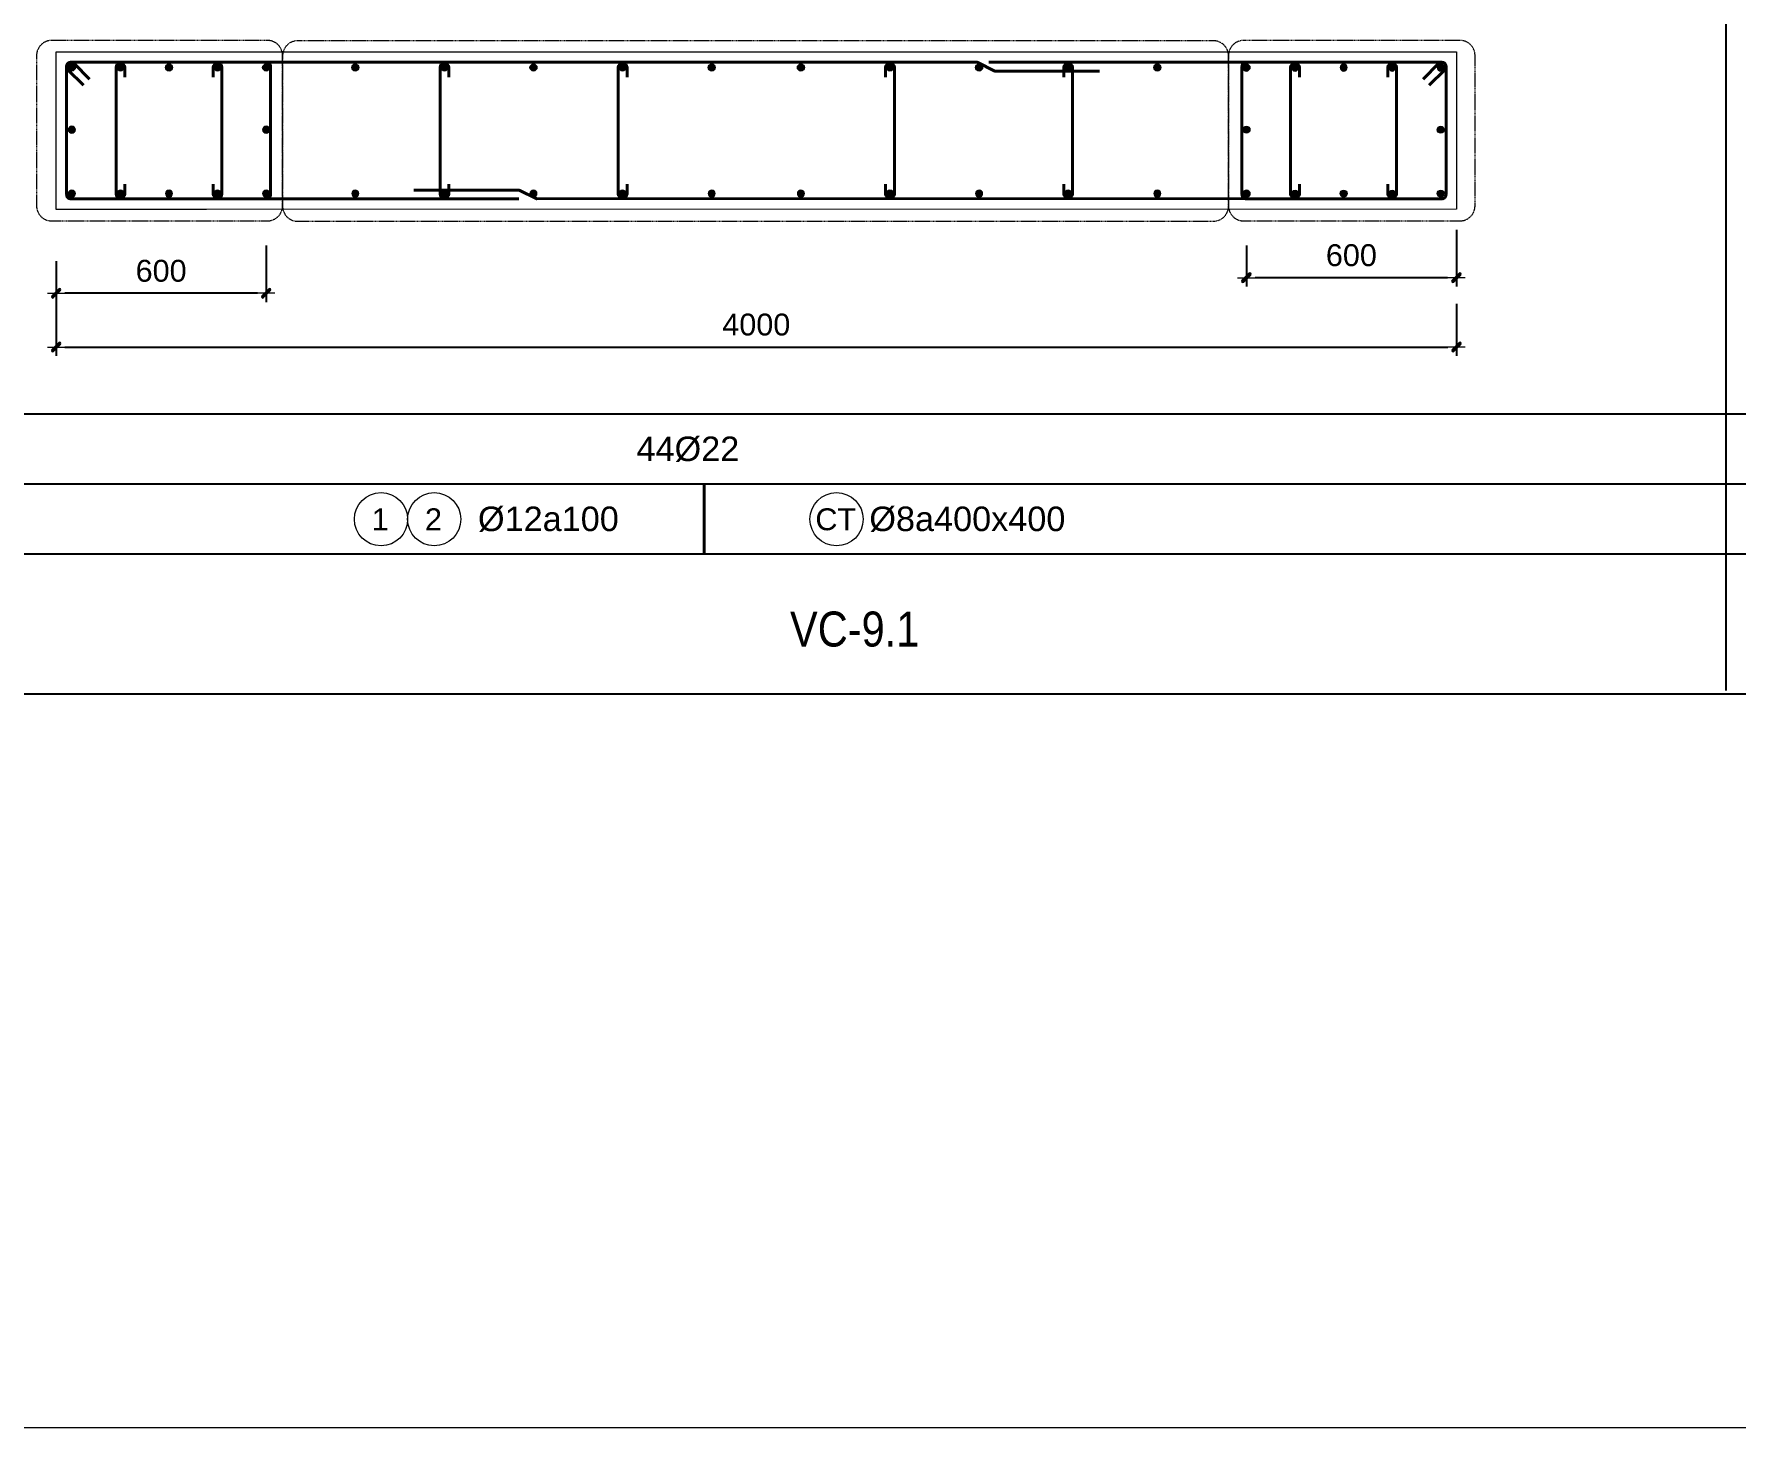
# Model space of a CAD drawing. Header units: millimetres. Extents: x -146909 to 4830753, y -683702 to -336947.
# Drawn here: x 4751548 to 4756409, y -448762 to -444782 of the extents above; entities that cross this region are included whole.
import ezdxf
from ezdxf.enums import TextEntityAlignment as Align

# ---------------------------------------------------------------- set-up
doc = ezdxf.new("R2010")
doc.units = ezdxf.units.MM
doc.header["$MEASUREMENT"] = 0
doc.linetypes.add('HIDDEN', pattern=[0.375, 0.25, -0.125])
doc.layers.get('0').update_dxf_attribs({"lineweight": 9})
doc.layers.get('Defpoints').update_dxf_attribs({"color": 10, "lineweight": 0})
for name, color, linetype, lineweight in [("'S_General_Cont_1 Thin", 1, 'Continuous', 18), ("'S_General_Text_3_Member name", 3, 'Continuous', 35), ('CDAI', 3, 'Continuous', 40), ('CTHEP', 4, 'Continuous', 50), ('DBAO', 2, 'Continuous', 13), ('DMo', 9, 'HIDDEN', 9), ('KTH', 154, 'Continuous', 9), ('STICK', 1, 'Continuous', 9)]:
    doc.layers.add(name, color=color, linetype=linetype, lineweight=lineweight)
for name, color, linetype in [('DM', 1, 'Continuous'), ('TBL', 1, 'Continuous'), ('TX', 214, 'Continuous')]:
    doc.layers.add(name, color=color, linetype=linetype)
doc.styles.add('arial', font='arial.ttf', dxfattribs={"width": 0.85})
doc.styles.add('TTP-HelCon', font='arial.ttf')
doc.dimstyles.new('TTP-25', dxfattribs={"dimscale": 25, "dimtxt": 2.5, "dimasz": 1, "dimexe": 1, "dimexo": 1, "dimgap": 0.09, "dimtad": 0, "dimdec": 4, "dimrnd": 10, "dimzin": 9, "dimdsep": 46, "dimtxsty": 'TTP-HelCon', "dimblk": 'Stick', "dimcen": 0.09, "dimdle": 1.5, "dimclrd": 256, "dimclre": 256, "dimclrt": 1, "dimadec": 0, "dimazin": 0, "dimtfac": 1, "dimtdec": 4, "dimtmove": 0, "dimatfit": 3, "dimldrblk": 'ARCHTICK', "dimfxl": 1, "dimtvp": 1, "dimtolj": 1, "dimtzin": 0, "dimarcsym": 0})

# ---------------------------------------------------------------- blocks, each defined once
blk = doc.blocks.new('Stick')
at = {"layer": 'STICK'}
h = blk.add_hatch(color=256, dxfattribs=at)
edge = h.paths.add_edge_path()
edge.add_line((0.3, 0.5), (-0.5, -0.3))
edge.add_arc((-0.4, -0.4), 0.141, 135, 315)
edge.add_line((-0.3, -0.5), (0.5, 0.3))
edge.add_arc((0.4, 0.4), 0.141, 315, 495)
blk.add_line((1, 0), (-1, 0), dxfattribs=at)
blk.add_lwpolyline([(0.3, 0.5), (-0.5, -0.3, 1), (-0.3, -0.5), (0.5, 0.3, 1), (0.3, 0.5, 1)], format="xyb", dxfattribs=at)
blk = doc.blocks.new('*D1586')
at = {"layer": 'Defpoints', "color": 0, "transparency": 16777216}
for p in [(4752210.7, -445360), (4751610.7, -445405), (4751610.7, -445521.8)]:
    blk.add_point(p, dxfattribs=at)
at = {"layer": 'KTH', "lineweight": -2, "transparency": 16777216}
for p, q in [((4752210.7, -445385), (4752210.7, -445546.8)), ((4751610.7, -445430), (4751610.7, -445546.8)), ((4752185.7, -445521.8), (4751635.7, -445521.8))]:
    blk.add_line(p, q, dxfattribs=at)
at = {"layer": 'KTH', "lineweight": -2, "transparency": 16777216, "xscale": 25, "yscale": 25, "zscale": 25, "rotation": 180}
blk.add_blockref('Stick', (4751610.7, -445521.8), dxfattribs=at)
at = {"layer": 'KTH', "lineweight": -2, "transparency": 16777216, "xscale": 25, "yscale": 25, "zscale": 25}
blk.add_blockref('Stick', (4752210.7, -445521.8), dxfattribs=at)
at = {"layer": 'KTH', "color": 1, "transparency": 16777216, "insert": (4751910.7, -445458), "char_height": 62.5, "attachment_point": 5, "style": 'TTP-HelCon'}
blk.add_mtext('\\A1;600', dxfattribs=at)
blk = doc.blocks.new('_ArchTick')
at = {"color": 0, "linetype": 'ByBlock', "const_width": 0.15}
blk.add_lwpolyline([(-0.5, -0.5), (0.5, 0.5)], dxfattribs=at)
blk = doc.blocks.new('*D1587')
at = {"layer": 'Defpoints', "color": 0, "transparency": 16777216}
for p in [(4751610.7, -445468.9), (4755610.7, -445527.3), (4755610.7, -445675.3)]:
    blk.add_point(p, dxfattribs=at)
at = {"layer": 'KTH', "lineweight": -2, "transparency": 16777216}
for p, q in [((4751610.7, -445493.9), (4751610.7, -445700.3)), ((4755610.7, -445552.3), (4755610.7, -445700.3)), ((4751635.7, -445675.3), (4755585.7, -445675.3))]:
    blk.add_line(p, q, dxfattribs=at)
at = {"layer": 'KTH', "lineweight": -2, "transparency": 16777216, "xscale": 25, "yscale": 25, "zscale": 25, "rotation": 180}
blk.add_blockref('Stick', (4751610.7, -445675.3), dxfattribs=at)
at = {"layer": 'KTH', "lineweight": -2, "transparency": 16777216, "xscale": 25, "yscale": 25, "zscale": 25}
blk.add_blockref('Stick', (4755610.7, -445675.3), dxfattribs=at)
at = {"layer": 'KTH', "color": 1, "transparency": 16777216, "insert": (4753610.7, -445611.5), "char_height": 62.5, "attachment_point": 5, "style": 'TTP-HelCon'}
blk.add_mtext('\\A1;4000', dxfattribs=at)
blk = doc.blocks.new('*D1588')
at = {"layer": 'Defpoints', "color": 0, "transparency": 16777216}
for p in [(4755610.4, -445315.5), (4755010.4, -445360.5), (4755010.4, -445477.3)]:
    blk.add_point(p, dxfattribs=at)
at = {"layer": 'KTH', "lineweight": -2, "transparency": 16777216}
for p, q in [((4755610.4, -445340.5), (4755610.4, -445502.3)), ((4755010.4, -445385.5), (4755010.4, -445502.3)), ((4755585.4, -445477.3), (4755035.4, -445477.3))]:
    blk.add_line(p, q, dxfattribs=at)
at = {"layer": 'KTH', "lineweight": -2, "transparency": 16777216, "xscale": 25, "yscale": 25, "zscale": 25, "rotation": 180}
blk.add_blockref('Stick', (4755010.4, -445477.3), dxfattribs=at)
at = {"layer": 'KTH', "lineweight": -2, "transparency": 16777216, "xscale": 25, "yscale": 25, "zscale": 25}
blk.add_blockref('Stick', (4755610.4, -445477.3), dxfattribs=at)
at = {"layer": 'KTH', "color": 1, "transparency": 16777216, "insert": (4755310.4, -445413.5), "char_height": 62.5, "attachment_point": 5, "style": 'TTP-HelCon'}
blk.add_mtext('\\A1;600', dxfattribs=at)
blk = doc.blocks.new('*U1551')
at = {"layer": 'CTHEP', "ltscale": 0.02, "const_width": 10}
blk.add_lwpolyline([(0, 5, -1), (0, -5, -1)], format="xyb", close=True, dxfattribs=at)
at = {"layer": 'Defpoints', "color": 1}
blk.add_circle((0, 0), 10, dxfattribs=at)
blk = doc.blocks.new('*U1552')
at = {"layer": 'CDAI', "color": 0, "linetype": 'ByBlock', "lineweight": -2, "transparency": 16777216}
for p in [(0, 0), (138.75, 0), (277.5, 0), (416.25, 0), (555, 0)]:
    blk.add_blockref('*U1551', p, dxfattribs=at)
blk = doc.blocks.new('*U1553')
at = {"layer": 'CTHEP', "ltscale": 0.02, "const_width": 10}
blk.add_lwpolyline([(0, 5, -1), (0, -5, -1)], format="xyb", close=True, dxfattribs=at)
at = {"layer": 'Defpoints', "color": 1}
blk.add_circle((0, 0), 10, dxfattribs=at)
blk = doc.blocks.new('*U1554')
at = {"layer": 'CDAI', "color": 0, "linetype": 'ByBlock', "lineweight": -2, "transparency": 16777216}
blk.add_blockref('*U1553', (0, 0), dxfattribs=at)
blk = doc.blocks.new('*U1547')
at = {"layer": 'CTHEP', "ltscale": 0.02, "const_width": 10}
blk.add_lwpolyline([(0, 5, -1), (0, -5, -1)], format="xyb", close=True, dxfattribs=at)
at = {"layer": 'Defpoints', "color": 1}
blk.add_circle((0, 0), 10, dxfattribs=at)
blk = doc.blocks.new('*U1550')
at = {"layer": 'CDAI', "color": 0, "linetype": 'ByBlock', "lineweight": -2, "transparency": 16777216}
blk.add_blockref('*U1547', (0, 0), dxfattribs=at)
blk = doc.blocks.new('*U1555')
at = {"layer": 'CTHEP', "ltscale": 0.02, "const_width": 10}
blk.add_lwpolyline([(0, 5, -1), (0, -5, -1)], format="xyb", close=True, dxfattribs=at)
at = {"layer": 'Defpoints', "color": 1}
blk.add_circle((0, 0), 10, dxfattribs=at)
blk = doc.blocks.new('*U1556')
at = {"layer": 'CDAI', "color": 0, "linetype": 'ByBlock', "lineweight": -2, "transparency": 16777216}
blk.add_blockref('*U1555', (0, 0), dxfattribs=at)
blk = doc.blocks.new('*U1545')
at = {"layer": 'CTHEP', "ltscale": 0.02, "const_width": 10}
blk.add_lwpolyline([(0, 5, -1), (0, -5, -1)], format="xyb", close=True, dxfattribs=at)
at = {"layer": 'Defpoints', "color": 1}
blk.add_circle((0, 0), 10, dxfattribs=at)
blk = doc.blocks.new('*U1546')
at = {"layer": 'CDAI', "color": 0, "linetype": 'ByBlock', "lineweight": -2, "transparency": 16777216}
for p in [(0, 0), (254.5, 0), (509.1, 0), (763.6, 0), (1018.2, 0), (1272.7, 0), (1527.3, 0), (1781.8, 0), (2036.4, 0), (2290.9, 0), (2545.5, 0), (2800, 0)]:
    blk.add_blockref('*U1545', p, dxfattribs=at)
blk = doc.blocks.new('*U1548')
at = {"layer": 'CTHEP', "ltscale": 0.02, "const_width": 10}
blk.add_lwpolyline([(0, 5, -1), (0, -5, -1)], format="xyb", close=True, dxfattribs=at)
at = {"layer": 'Defpoints', "color": 1}
blk.add_circle((0, 0), 10, dxfattribs=at)
blk = doc.blocks.new('*U1549')
at = {"layer": 'CDAI', "color": 0, "linetype": 'ByBlock', "lineweight": -2, "transparency": 16777216}
blk.add_blockref('*U1548', (0, 0), dxfattribs=at)
blk = doc.blocks.new('*U1537')
at = {"layer": 'CTHEP', "ltscale": 0.02, "const_width": 10}
blk.add_lwpolyline([(0, 5, -1), (0, -5, -1)], format="xyb", close=True, dxfattribs=at)
at = {"layer": 'Defpoints', "color": 1}
blk.add_circle((0, 0), 10, dxfattribs=at)
blk = doc.blocks.new('*U1538')
at = {"layer": 'CDAI', "color": 0, "linetype": 'ByBlock', "lineweight": -2, "transparency": 16777216}
for p in [(0, 0), (138.75, 0), (277.5, 0), (416.25, 0), (555, 0)]:
    blk.add_blockref('*U1537', p, dxfattribs=at)
blk = doc.blocks.new('*U1541')
at = {"layer": 'CTHEP', "ltscale": 0.02, "const_width": 10}
blk.add_lwpolyline([(0, 5, -1), (0, -5, -1)], format="xyb", close=True, dxfattribs=at)
at = {"layer": 'Defpoints', "color": 1}
blk.add_circle((0, 0), 10, dxfattribs=at)
blk = doc.blocks.new('*U1542')
at = {"layer": 'CDAI', "color": 0, "linetype": 'ByBlock', "lineweight": -2, "transparency": 16777216}
for p in [(0, 0), (138.75, 0), (277.5, 0), (416.25, 0), (555, 0)]:
    blk.add_blockref('*U1541', p, dxfattribs=at)
blk = doc.blocks.new('*U1539')
at = {"layer": 'CTHEP', "ltscale": 0.02, "const_width": 10}
blk.add_lwpolyline([(0, 5, -1), (0, -5, -1)], format="xyb", close=True, dxfattribs=at)
at = {"layer": 'Defpoints', "color": 1}
blk.add_circle((0, 0), 10, dxfattribs=at)
blk = doc.blocks.new('*U1540')
at = {"layer": 'CDAI', "color": 0, "linetype": 'ByBlock', "lineweight": -2, "transparency": 16777216}
for p in [(0, 0), (138.75, 0), (277.5, 0), (416.25, 0), (555, 0)]:
    blk.add_blockref('*U1539', p, dxfattribs=at)
blk = doc.blocks.new('*U1543')
at = {"layer": 'CTHEP', "ltscale": 0.02, "const_width": 10}
blk.add_lwpolyline([(0, 5, -1), (0, -5, -1)], format="xyb", close=True, dxfattribs=at)
at = {"layer": 'Defpoints', "color": 1}
blk.add_circle((0, 0), 10, dxfattribs=at)
blk = doc.blocks.new('*U1544')
at = {"layer": 'CDAI', "color": 0, "linetype": 'ByBlock', "lineweight": -2, "transparency": 16777216}
for p in [(0, 0), (254.5, 0), (509.1, 0), (763.6, 0), (1018.2, 0), (1272.7, 0), (1527.3, 0), (1781.8, 0), (2036.4, 0), (2290.9, 0), (2545.5, 0), (2800, 0)]:
    blk.add_blockref('*U1543', p, dxfattribs=at)
blk = doc.blocks.new('sign of slab')
at = {"layer": "'S_General_Cont_1 Thin"}
blk.add_circle((-10, 0), 475, dxfattribs=at)
at = {"layer": "'S_General_Text_3_Member name", "style": 'arial'}
blk.add_attdef('S', text='', height=250, dxfattribs=at).set_placement((-23, -1), align=Align.MIDDLE_CENTER)

msp = doc.modelspace()

# ---------------------------------------------------------------- linework, layer by layer
at = {"layer": 'CDAI', "color": 214}
msp.add_line((4753461.67303, -446065.96056), (4753461.67303, -446265.96056), dxfattribs=at)
at = {"layer": 'CDAI', "ltscale": 0.02}
msp.add_lwpolyline([(4754591.41382, -444887.14283), (4754291.67796, -444887.14283), (4754241.67796, -444862.14283), (4751655.71473, -444862.14283, 0.4142135624), (4751640.71473, -444877.14283), (4751640.71473, -445237.14283, 0.4142135624), (4751655.71473, -445252.14283), (4752932.34481, -445252.14283)], format="xyb", dxfattribs=at)
at = {"layer": 'CDAI'}
for points in [[(4751706.37376, -444910.12419), (4751662.05356, -444865.80399, 0.6681786379), (4751640.71473, -444874.64283), (4751640.71473, -445239.64283, 0.4142135624), (4751653.21473, -445252.14283), (4752211.08864, -445252.14283, 0.4142135624), (4752223.58864, -445239.64283), (4752223.58864, -444874.64283, 0.4142135624), (4752211.08864, -444862.14283), (4751653.21473, -444862.14283, 0.6681786379), (4751644.37589, -444883.48166), (4751688.69609, -444927.80186)], [(4751806.96473, -444904.64283), (4751806.96473, -444877.14283, 1), (4751781.96473, -444877.14283), (4751781.96473, -445237.64283, 1), (4751806.96473, -445237.64283), (4751806.96473, -445210.14283)], [(4752059.46473, -444904.64283), (4752059.46473, -444877.14283, -1), (4752084.46473, -444877.14283), (4752084.46473, -445237.64283, -1), (4752059.46473, -445237.64283), (4752059.46473, -445210.14283)], [(4752732.30564, -444904.64283), (4752732.30564, -444877.14283, 1), (4752707.30564, -444877.14283), (4752707.30564, -445237.64283, 1), (4752732.30564, -445237.64283), (4752732.30564, -445210.14283)], [(4753241.39654, -444904.64283), (4753241.39654, -444877.14283, 1), (4753216.39654, -444877.14283), (4753216.39654, -445237.64283, 1), (4753241.39654, -445237.64283), (4753241.39654, -445210.14283)], [(4753980.03291, -444904.64283), (4753980.03291, -444877.14283, -1), (4754005.03291, -444877.14283), (4754005.03291, -445237.64283, -1), (4753980.03291, -445237.64283), (4753980.03291, -445210.14283)], [(4754489.12382, -444904.64283), (4754489.12382, -444877.14283, -1), (4754514.12382, -444877.14283), (4754514.12382, -445237.64283, -1), (4754489.12382, -445237.64283), (4754489.12382, -445210.14283)], [(4755515.05569, -444910.12419), (4755559.37589, -444865.80399, -0.6681786379), (4755580.71473, -444874.64283), (4755580.71473, -445239.64283, -0.4142135624), (4755568.21473, -445252.14283), (4755010.34081, -445252.14283, -0.4142135624), (4754997.84081, -445239.64283), (4754997.84081, -444874.64283, -0.4142135624), (4755010.34081, -444862.14283), (4755568.21473, -444862.14283, -0.6681786379), (4755577.05356, -444883.48166), (4755532.73336, -444927.80186)], [(4755161.96473, -444904.64283), (4755161.96473, -444877.14283, 1), (4755136.96473, -444877.14283), (4755136.96473, -445237.64283, 1), (4755161.96473, -445237.64283), (4755161.96473, -445210.14283)], [(4755414.46473, -444904.64283), (4755414.46473, -444877.14283, -1), (4755439.46473, -444877.14283), (4755439.46473, -445237.64283, -1), (4755414.46473, -445237.64283), (4755414.46473, -445210.14283)]]:
    msp.add_lwpolyline(points, format="xyb", dxfattribs=at)
at = {"layer": 'CDAI', "ltscale": 0.02}
for points in [[(4754274.47966, -444862.14283), (4755565.71473, -444862.14283)], [(4755570.44319, -445251.37805), (4752983.37976, -445252.41141), (4752933.37976, -445227.41141), (4752632.60255, -445227.41141)]]:
    msp.add_lwpolyline(points, dxfattribs=at)
at = {"layer": 'DBAO', "color": 1}
msp.add_lwpolyline([(4765344.9865, -448761.98892), (4748594.9865, -448761.98892), (4748594.9865, -434761.98892), (4765344.9865, -434761.98892)], close=True, dxfattribs=at)
at = {"layer": 'DBAO'}
msp.add_lwpolyline([(4752040.71473, -445282.68298), (4751610.71473, -445282.14283), (4751610.71473, -444832.14283), (4755610.71473, -444832.14283), (4755610.71473, -445282.12986), (4752040.72337, -445282.68298)], dxfattribs=at)
at = {"layer": 'DMo', "color": 6, "ltscale": 10}
msp.add_lwpolyline([(4752214.66845, -444799.8617), (4751597.87444, -444799.8617, 0.4142135624), (4751554.93477, -444842.80136), (4751554.93477, -445272.19799, 0.4142135624), (4751597.87444, -445315.13766), (4752214.66845, -445315.13766, 0.4142135624), (4752257.60812, -445272.19799), (4752257.60812, -444842.80136, 0.4142135624)], format="xyb", close=True, dxfattribs=at)
for points in [[(4754959.48237, -444843.84656, 0.4142135624), (4754916.54271, -444800.9069), (4752300.54778, -444800.9069, 0.4142135624), (4752257.60812, -444843.84656)], [(4752257.60812, -444842.80136), (4752257.60812, -445273.24319, 0.4142135624), (4752300.54778, -445316.18286), (4754916.54271, -445316.18286, 0.4142135624), (4754959.48237, -445273.24319), (4754959.48237, -444842.80136)], [(4755620.64785, -444799.8617), (4755002.42204, -444799.8617, 0.4142135624), (4754959.48237, -444842.80136), (4754959.48237, -445272.19799, 0.4142135624), (4755002.42204, -445315.13766), (4755620.64785, -445315.13766, 0.4142135624), (4755663.58752, -445272.19799), (4755663.58752, -444842.80136, 0.4142135624), (4755620.64785, -444799.8617)]]:
    msp.add_lwpolyline(points, format="xyb", dxfattribs=at)
at = {"layer": 'TBL'}
for p, q in [((4756379.70233, -436155.22961), (4756379.70233, -446655.96056)), ((4750733.95732, -445865.96056), (4761242.52726, -445865.96056)), ((4749733.95732, -446265.96056), (4761242.52726, -446265.96056)), ((4749733.95732, -446665.96056), (4764388.28073, -446665.96056))]:
    msp.add_line(p, q, dxfattribs=at)
at = {"layer": 'TBL', "color": 8}
msp.add_line((4750733.95732, -446065.96056), (4761242.52726, -446065.96056), dxfattribs=at)

# ---------------------------------------------------------------- block references
ref = msp.add_blockref('sign of slab', (4752540.3742, -446167.05667), dxfattribs=dict(xscale=0.16, yscale=0.16, zscale=0.16))
ref.add_attrib('S', '1', dxfattribs={"layer": 'DM', "height": 62.5, "style": 'arial'}).set_placement((4752536.62019, -446167.21356), align=Align.MIDDLE_CENTER)
ref = msp.add_blockref('sign of slab', (4752692.33979, -446167.05667), dxfattribs=dict(xscale=0.16, yscale=0.16, zscale=0.16))
ref.add_attrib('S', '2', dxfattribs={"layer": 'DM', "height": 62.5, "style": 'arial'}).set_placement((4752688.58577, -446167.21356), align=Align.MIDDLE_CENTER)
ref = msp.add_blockref('sign of slab', (4753841.43515, -446167.05667), dxfattribs=dict(xscale=0.16, yscale=0.16, zscale=0.16))
ref.add_attrib('S', 'CT', dxfattribs={"layer": 'DM', "height": 62.5, "style": 'arial'}).set_placement((4753837.68113, -446167.21356), align=Align.MIDDLE_CENTER)
at = {"layer": 'CDAI', "color": 214}
for name, p in [('*U1552', (4751655.71473, -444877.14283)), ('*U1546', (4752210.71473, -444877.14283))]:
    msp.add_blockref(name, p, dxfattribs=at)
at = {"layer": 'CDAI', "color": 214, "xscale": -1}
msp.add_blockref('*U1542', (4755565.71473, -444877.14283), dxfattribs=at)
at = {"layer": 'CDAI', "color": 214, "xscale": -1, "rotation": 180}
for name, p in [('*U1554', (4751655.71473, -445054.89283)), ('*U1550', (4752210.71473, -445054.89283)), ('*U1538', (4751655.71473, -445237.14283)), ('*U1544', (4752210.71473, -445237.14283))]:
    msp.add_blockref(name, p, dxfattribs=at)
at = {"layer": 'CDAI', "color": 214, "rotation": 180}
for name, p in [('*U1549', (4755010.71473, -445054.89283)), ('*U1556', (4755565.71473, -445054.89283)), ('*U1540', (4755565.71473, -445237.14283))]:
    msp.add_blockref(name, p, dxfattribs=at)

# ---------------------------------------------------------------- texts
at = {"layer": 'TX', "color": 2, "style": 'arial'}
for s, p in [('44%%C22', (4753415.27205, -445965.96056)), ('%%C12a100', (4753016.85101, -446165.96056)), ('%%C8a400x400', (4754213.56003, -446165.96056))]:
    msp.add_text(s, height=70, dxfattribs=at).set_placement(p, align=Align.MIDDLE_CENTER)
at = {"layer": 'TX', "color": 2, "insert": (4753875.22018, -446430.65961), "char_height": 100, "width": 1911.8993861, "attachment_point": 2, "style": 'arial'}
msp.add_mtext(' VC-9.1', dxfattribs=at)

# ---------------------------------------------------------------- dimensions: what is measured, and where the dimension line sits
at = {"layer": 'KTH'}
for base, p1, p2, picture, middle in [((4755010.415, -445477.34528), (4755610.415, -445315.53503), (4755010.415, -445360.53503), '*D1588', (4755310.415, -445413.52365)), ((4751610.71473, -445521.80573), (4752210.71473, -445359.99548), (4751610.71473, -445404.99548), '*D1586', (4751910.71473, -445457.98411))]:
    dim = msp.add_linear_dim(base=base, p1=p1, p2=p2, angle=180, dimstyle='TTP-25', dxfattribs=at)
    dim.commit()
    dim.dimension.update_dxf_attribs({"geometry": picture, "text_midpoint": middle})
dim = msp.add_linear_dim(base=(4755610.71473, -445675.28896), p1=(4751610.71473, -445468.94011), p2=(4755610.71473, -445527.34524), dimstyle='TTP-25', override={"dimrnd": 0}, dxfattribs=at)
dim.commit()
dim.dimension.update_dxf_attribs({"geometry": '*D1587', "text_midpoint": (4753610.71473, -445611.46733)})

doc.saveas('drawing.dxf')
